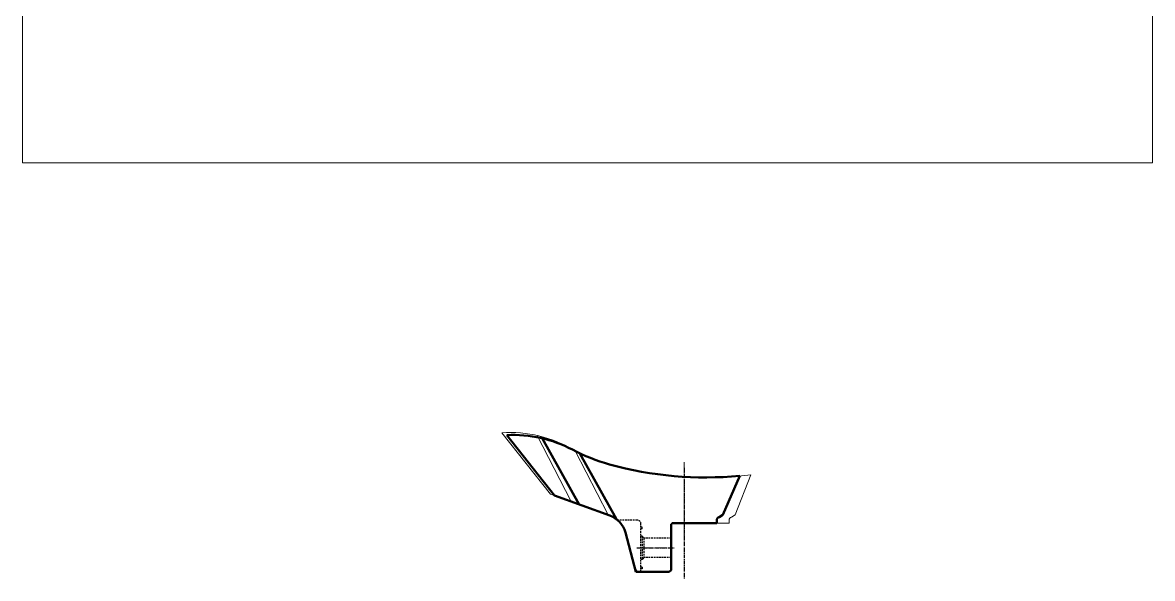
# Model space of a CAD drawing. Header units: millimetres. Extents: x 135002 to 160744, y 22203 to 27033.
# Drawn here: x 146015 to 147844, y 22203 to 23102 of the extents above; entities that cross this region are included whole.
import ezdxf

# ---------------------------------------------------------------- set-up
doc = ezdxf.new("R2010")
doc.units = ezdxf.units.MM
doc.header["$LTSCALE"] = 25
for name, pattern in [('CENTER', [2, 1.25, -0.25, 0.25, -0.25]), ('CENTER2', [1.125, 0.75, -0.125, 0.125, -0.125]), ('HIDDEN', [0.375, 0.25, -0.125])]:
    doc.linetypes.add(name, pattern=pattern)
doc.layers.get('0').update_dxf_attribs({"linetype": 'CONTINUOUS'})
for name, color, linetype, lineweight in [('04 DIMENSION', 7, 'CONTINUOUS', 18), ('cen line', 1, 'CENTER2', 13), ('main', 7, 'CONTINUOUS', 30)]:
    doc.layers.add(name, color=color, linetype=linetype, lineweight=lineweight)

msp = doc.modelspace()

# ---------------------------------------------------------------- linework, layer by layer
at = {"color": 1, "linetype": 'CENTER', "ltscale": 0.2}
for p, q in [((147085.712, 22381.616), (147085.712, 22202.907)), ((147009.174, 22252.307), (147069.737, 22252.307))]:
    msp.add_line(p, q, dxfattribs=at)
at = {"layer": '04 DIMENSION', "color": 1}
for p, q in [((146790.743, 22438.44), (146869.498, 22339.421)), ((146847.922, 22434.136), (146903.065, 22327.204)), ((146909.15, 22409.162), (146962.586, 22305.54)), ((147193.701, 22370.645), (147168.462, 22305.846)), ((146965.637, 22304.429), (146869.47, 22339.431)), ((147158.472, 22297.307), (147158.472, 22292.307)), ((147162.225, 22302.149), (147168.462, 22305.846)), ((147064.712, 22289.307), (147064.712, 22216.307)), ((147067.712, 22292.307), (147158.472, 22292.307)), ((146990.594, 22277.194), (147007.712, 22213.307)), ((147061.712, 22213.307), (147007.712, 22213.307)), ((147064.712, 22216.307), (147061.712, 22213.307))]:
    msp.add_line(p, q, dxfattribs=at)
at = {"layer": '04 DIMENSION', "color": 2, "lineweight": 50}
for p, q in [((146875.805, 22337.125), (146798.534, 22434.687)), ((146856.145, 22429.65), (146915.824, 22322.56)), ((146916.911, 22405.247), (146976.393, 22298.509)), ((147175.721, 22368.862), (147148.474, 22305.846)), ((146965.637, 22304.429), (146875.805, 22337.125)), ((147138.484, 22297.307), (147138.484, 22292.307)), ((147142.237, 22302.149), (147148.474, 22305.846)), ((147064.712, 22289.307), (147064.712, 22216.307)), ((147067.712, 22292.307), (147138.484, 22292.307)), ((146990.594, 22277.194), (147007.712, 22213.307)), ((147061.712, 22213.307), (147007.712, 22213.307)), ((147064.712, 22216.307), (147061.712, 22213.307))]:
    msp.add_line(p, q, dxfattribs=at)
at = {"layer": '04 DIMENSION'}
msp.add_lwpolyline([(146014.774, 25686.158), (147843.796, 25686.158), (147843.796, 22875.468), (146014.774, 22875.468)], close=True, dxfattribs=at)
at = {"layer": '04 DIMENSION', "color": 1}
for centre, radius, start, end in [((146804.627, 22240.928), 198, 59.152743, 94.020922), ((147008.702, 22582.626), 200, 239.152743, 253.450825), ((147121.384, 22961.838), 595.6, 253.450825, 276.973948), ((146951.957, 22266.841), 40, 15, 70), ((147163.472, 22297.307), 5, 104.439442, 180), ((147067.712, 22289.307), 3, 90, 180), ((147012.316, 22219.307), 6, 195, 270)]:
    msp.add_arc(centre, radius, start, end, dxfattribs=at)
at = {"layer": '04 DIMENSION', "color": 2, "lineweight": 50}
for centre, radius, start, end in [((146809.183, 22229.964), 205, 62.170854, 92.977766), ((147044.936, 22676.558), 300, 242.170854, 254.512413), ((147120.665, 22949.86), 583.6, 254.512413, 275.413207), ((146951.957, 22266.841), 40, 15, 70), ((147143.484, 22297.307), 5, 104.439442, 180), ((147067.712, 22289.307), 3, 90, 180), ((147012.316, 22219.307), 6, 195, 270)]:
    msp.add_arc(centre, radius, start, end, dxfattribs=at)
at = {"layer": 'cen line', "color": 2}
for p, q in [((147085.712, 22391.219), (147085.712, 22272.252)), ((147010.713, 22252.307), (147068.032, 22252.307))]:
    msp.add_line(p, q, dxfattribs=at)
at = {"layer": 'main', "color": 1, "linetype": 'HIDDEN', "ltscale": 0.45}
for p, q in [((147009.712, 22297.307), (146977.876, 22297.307)), ((147009.712, 22297.307), (146977.876, 22297.307)), ((147015.712, 22213.307), (147015.712, 22291.307)), ((147017.712, 22285.879), (147015.712, 22285.879)), ((147017.712, 22282.879), (147015.712, 22282.879)), ((147017.712, 22282.879), (147017.712, 22285.879)), ((147017.71, 22271.057), (147015.712, 22271.057)), ((147017.71, 22271.057), (147017.71, 22233.557)), ((147017.71, 22271.057), (147020.71, 22268.057)), ((147064.712, 22268.057), (147020.71, 22268.057)), ((147020.71, 22268.057), (147020.71, 22236.557)), ((147017.71, 22233.557), (147015.712, 22233.557)), ((147020.71, 22236.557), (147017.71, 22233.557)), ((147017.71, 22233.557), (147020.71, 22236.557)), ((147064.712, 22236.557), (147020.71, 22236.557)), ((147017.712, 22221.237), (147015.712, 22221.237)), ((147017.712, 22218.237), (147015.712, 22218.237)), ((147017.712, 22221.237), (147017.712, 22218.237))]:
    msp.add_line(p, q, dxfattribs=at)
at = {"layer": 'main', "color": 2, "linetype": 'HIDDEN', "ltscale": 0.45}
for p, q in [((147009.712, 22297.307), (146977.876, 22297.307)), ((147009.712, 22297.307), (146977.876, 22297.307)), ((147015.712, 22213.307), (147015.712, 22291.307)), ((147017.712, 22285.879), (147015.712, 22285.879)), ((147017.712, 22282.879), (147015.712, 22282.879)), ((147017.712, 22282.879), (147017.712, 22285.879)), ((147017.71, 22271.057), (147015.712, 22271.057)), ((147017.71, 22271.057), (147017.71, 22233.557)), ((147017.71, 22271.057), (147020.71, 22268.057)), ((147064.712, 22268.057), (147020.71, 22268.057)), ((147020.71, 22268.057), (147020.71, 22236.557)), ((147017.71, 22233.557), (147015.712, 22233.557)), ((147020.71, 22236.557), (147017.71, 22233.557)), ((147017.71, 22233.557), (147020.71, 22236.557)), ((147064.712, 22236.557), (147020.71, 22236.557)), ((147017.712, 22221.237), (147015.712, 22221.237)), ((147017.712, 22218.237), (147015.712, 22218.237)), ((147017.712, 22221.237), (147017.712, 22218.237))]:
    msp.add_line(p, q, dxfattribs=at)
at = {"layer": 'main', "color": 1, "linetype": 'HIDDEN', "ltscale": 0.45}
msp.add_arc((147009.712, 22291.307), 6, 0, 90, dxfattribs=at)
msp.add_arc((147009.712, 22291.307), 6, 0, 90, dxfattribs=at)
at = {"layer": 'main', "color": 2, "linetype": 'HIDDEN', "ltscale": 0.45}
msp.add_arc((147009.712, 22291.307), 6, 0, 90, dxfattribs=at)
msp.add_arc((147009.712, 22291.307), 6, 0, 90, dxfattribs=at)

doc.saveas('drawing.dxf')
